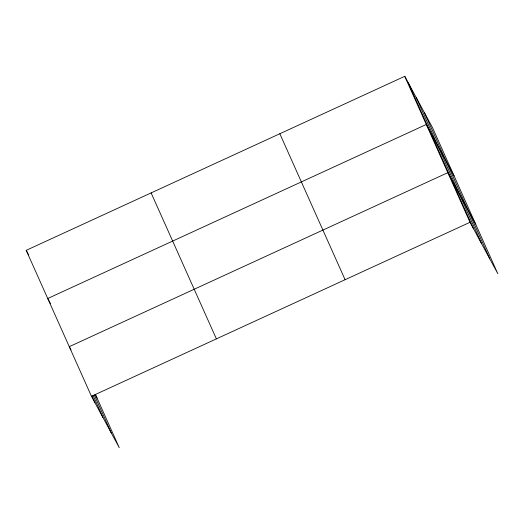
<?xml version="1.0" encoding="UTF-8"?>
<svg xmlns="http://www.w3.org/2000/svg" width="524" height="524" viewBox="0 0 524 524"><rect width="100%" height="100%" fill="white"/><g stroke="black" fill="none" stroke-linecap="round" stroke-linejoin="round"><path stroke-width="0.79" d="M95.401 394.349L119.249 447.686L91.464 396.301L26.2 250.334L404.751 76.314L432.536 127.699L497.8 273.666L470.015 222.287L404.751 76.314M91.464 396.301L470.015 222.287M454.072 175.868L426.287 124.483L47.736 298.503L50.546 303.691M475.609 224.036L447.83 172.658L69.273 346.672L71.028 349.914M26.2 250.334L28.656 254.874M95.152 394.526L97.058 398.057M424.525 112.883L489.789 258.849M416.272 97.615L481.536 243.588M408.262 82.805L473.526 228.772M279.829 133.738L345.093 279.711M151.122 192.904L216.386 338.877M94.346 395.089L111.239 432.87M93.049 395.384L102.986 417.602M91.995 396.124L94.975 402.792"/></g></svg>
